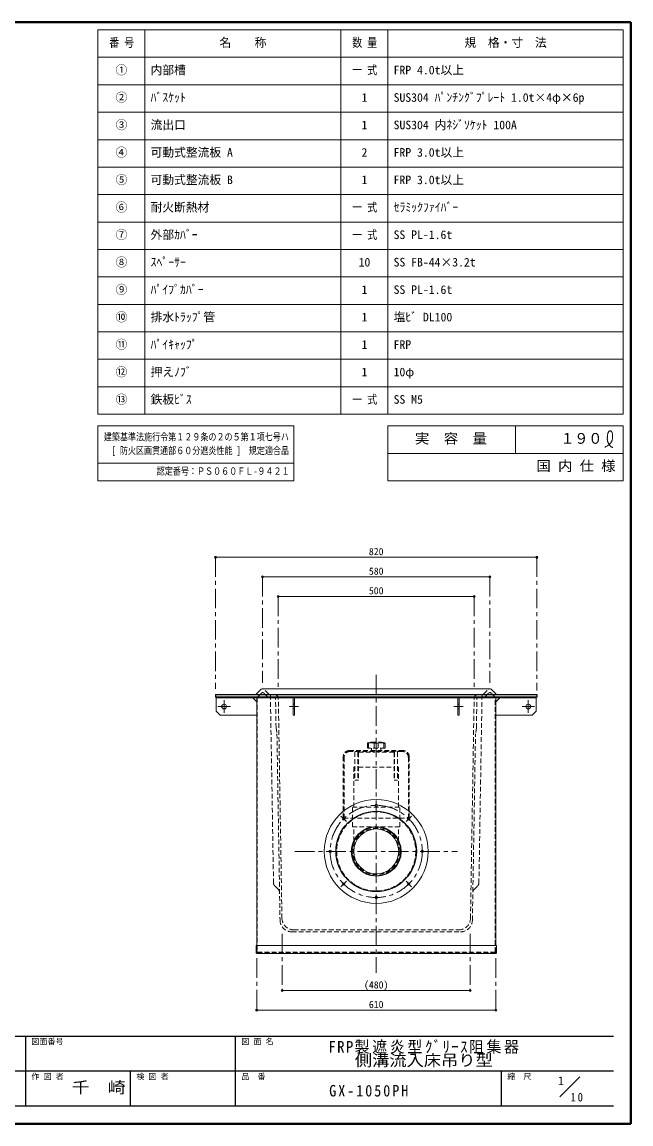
# Model space of a CAD drawing. Units: millimetres at full size, sheet at 1:10. Extents: x -2101 to 1949, y -1404 to 1406.
# Drawn here: x 396 to 1949, y -1404 to 1406 of the extents above; entities that cross this region are included whole.
import ezdxf
from ezdxf.enums import TextEntityAlignment as Align

# ---------------------------------------------------------------- set-up
doc = ezdxf.new("R2010")
doc.units = ezdxf.units.MM
doc.header["$LTSCALE"] = 10
doc.header["$PDMODE"] = 32
doc.header["$PDSIZE"] = 5
doc.linetypes.add('CHAIN1', pattern=[8, 5, -1, 1, -1])
doc.linetypes.add('DASHED1', pattern=[1.8, 1.2, -0.6])
doc.layers.add('0-0____1', color=4, linetype='Continuous', lineweight=9)
doc.styles.add('ＭＳ ゴシック', font='')
doc.styles.get('ＭＳ ゴシック').set_extended_font_data('MS Gothic')

msp = doc.modelspace()

# ---------------------------------------------------------------- linework, layer by layer
at = {"layer": '0-0____1', "color": 1, "lineweight": 40}
for p, q in [((1949.4, 1406.12), (-2100.6, 1406.12)), ((1949.4, -1403.88), (1949.4, 1406.12)), ((1949.4, -1403.88), (-2100.6, -1403.88))]:
    msp.add_line(p, q, dxfattribs=at)
at = {"layer": '0-0____1', "color": 3, "lineweight": 18}
for p, q in [((589.4, 406.12), (589.4, 1386.12)), ((709.4, 406.12), (709.4, 1386.12)), ((1209.4, 406.12), (1209.4, 1386.12)), ((1329.4, 406.12), (1329.4, 1386.12)), ((1929.4, 1316.12), (589.4, 1316.12)), ((1929.4, 1246.12), (589.4, 1246.12)), ((1929.4, 1176.12), (589.4, 1176.12)), ((1929.4, 1106.12), (589.4, 1106.12)), ((1929.4, 1036.12), (589.4, 1036.12)), ((1929.4, 966.12), (589.4, 966.12)), ((1929.4, 896.12), (589.4, 896.12)), ((1929.4, 826.12), (589.4, 826.12)), ((1929.4, 756.12), (589.4, 756.12)), ((1929.4, 686.12), (589.4, 686.12)), ((1929.4, 616.12), (589.4, 616.12)), ((1929.4, 546.12), (589.4, 546.12)), ((1929.4, 476.12), (589.4, 476.12)), ((1929.4, 406.12), (589.4, 406.12)), ((1089.4, 376.12), (589.4, 376.12)), ((589.4, 236.12), (589.4, 376.12)), ((1089.4, 236.12), (1089.4, 376.12)), ((1329.4, 236.12), (1329.4, 376.12)), ((1654.4, 306.12), (1654.4, 376.12)), ((1089.4, 281.12), (589.4, 281.12)), ((1929.4, 306.12), (1329.4, 306.12)), ((1089.4, 236.12), (589.4, 236.12)), ((1929.4, 236.12), (1329.4, 236.12))]:
    msp.add_line(p, q, dxfattribs=at)
at = {"layer": '0-0____1', "linetype": 'CHAIN1'}
for p, q in [((889.4, 41.12), (889.4, -293.88)), ((1709.4, 41.12), (1709.4, -298.88)), ((1009.4, -8.88), (1009.4, -278.88)), ((1589.4, -8.88), (1589.4, -278.88)), ((1049.4, -58.88), (1049.4, -293.88)), ((1549.4, -58.88), (1549.4, -293.88)), ((1299.4, -258.88), (1299.4, -1018.88)), ((911.4, -355.48), (911.4, -323.48)), ((1687.4, -355.48), (1687.4, -323.48)), ((927.4, -339.48), (895.4, -339.48)), ((1077.8, -339.48), (1101, -339.48)), ((1521, -339.48), (1497.8, -339.48)), ((1671.4, -339.48), (1703.4, -339.48)), ((1209.24, -618.73), (1223.38, -632.87)), ((1375.41, -632.87), (1389.55, -618.73)), ((1091.9, -708.88), (1506.9, -708.88)), ((1209.24, -799.04), (1223.38, -784.9)), ((1375.41, -784.9), (1389.55, -799.04)), ((1059.4, -918.88), (1059.4, -1063.88)), ((1539.4, -918.88), (1539.4, -1063.88)), ((994.4, -981.48), (994.4, -1113.88)), ((1604.4, -981.48), (1604.4, -1113.88))]:
    msp.add_line(p, q, dxfattribs=at)
at = {"layer": '0-0____1'}
for p, q in [((889.4, 41.12), (1709.4, 41.12)), ((1589.4, -8.88), (1009.4, -8.88)), ((1049.4, -58.88), (1549.4, -58.88)), ((891.4, -351.48), (891.4, -317.48)), ((984.4, -317.48), (994.4, -327.48)), ((1614.4, -317.48), (1604.4, -327.48)), ((1707.4, -351.48), (1707.4, -317.48)), ((901.4, -361.48), (891.4, -351.48)), ((901.4, -361.48), (994.4, -361.48)), ((1697.4, -361.48), (1604.4, -361.48)), ((1697.4, -361.48), (1707.4, -351.48)), ((1059.4, -1063.88), (1539.4, -1063.88)), ((994.4, -1113.88), (1604.4, -1113.88))]:
    msp.add_line(p, q, dxfattribs=at)
at = {"layer": '0-0____1', "color": 5, "lineweight": 25}
for p, q in [((889.4, -308.88), (889.4, -315.88)), ((889.4, -308.88), (1709.4, -308.88)), ((1709.4, -308.88), (1709.4, -315.88)), ((1709.4, -315.88), (889.4, -315.88))]:
    msp.add_line(p, q, dxfattribs=at)
at = {"layer": '0-0____1', "color": 7, "lineweight": 18}
for p, q in [((994.08, -307.38), (1005.83, -295.39)), ((1009.4, -293.88), (1589.4, -293.88)), ((1604.72, -307.38), (1592.97, -295.39)), ((891.4, -317.48), (891.4, -315.88)), ((1707.4, -317.48), (891.4, -317.48)), ((994.4, -318.28), (994.4, -948.88)), ((1087.8, -317.48), (1087.8, -361.48)), ((1091, -317.48), (1091, -361.48)), ((1507.8, -317.48), (1507.8, -361.48)), ((1511, -317.48), (1511, -361.48)), ((1604.4, -318.28), (1604.4, -948.88)), ((1707.4, -317.48), (1707.4, -315.88)), ((1091, -361.48), (1087.8, -361.48)), ((1507.8, -361.48), (1511, -361.48)), ((992.8, -948.88), (1606, -948.88)), ((992.8, -967.28), (992.8, -948.88)), ((1606, -967.28), (1606, -948.88)), ((1604.4, -968.88), (994.4, -968.88)), ((1768.18, -1334.39), (1818.68, -1283.88))]:
    msp.add_line(p, q, dxfattribs=at)
at = {"layer": '0-0____1', "linetype": 'DASHED1'}
for p, q in [((997.02, -314.38), (1005.83, -305.39)), ((1024.72, -307.38), (1012.97, -295.39)), ((1021.77, -314.38), (1012.97, -305.39)), ((1037.41, -789.79), (1029.39, -308.88)), ((1561.39, -789.79), (1569.4, -308.88)), ((1574.08, -307.38), (1585.83, -295.39)), ((1577.02, -314.38), (1585.83, -305.39)), ((1601.77, -314.38), (1592.97, -305.39)), ((996, -317.48), (996, -964.88)), ((1043.81, -393.88), (1042.59, -320.63)), ((1058.91, -879.38), (1049.56, -318.7)), ((1087.8, -333.48), (1091, -333.48)), ((1511, -333.48), (1507.8, -333.48)), ((1539.89, -879.38), (1549.23, -318.7)), ((1554.98, -393.88), (1556.2, -320.63)), ((1602.8, -964.88), (1602.8, -317.48)), ((1087.8, -345.48), (1091, -345.48)), ((1511, -345.48), (1507.8, -345.48)), ((1544.81, -884.38), (1552.73, -408.88)), ((1554.98, -393.88), (1552.73, -408.88)), ((1277, -432.69), (1277, -445.88)), ((1280, -432.69), (1277, -432.69)), ((1321.79, -445.88), (1277, -445.88)), ((1285.7, -429.98), (1277.79, -431.71)), ((1280, -432.69), (1280, -445.88)), ((1286.56, -429.88), (1312.24, -429.88)), ((1287.4, -445.88), (1287.4, -451.88)), ((1294.56, -432.69), (1294.56, -445.88)), ((1304.24, -432.69), (1294.56, -432.69)), ((1304.24, -432.69), (1304.24, -445.88)), ((1311.4, -445.88), (1311.4, -451.88)), ((1313.09, -429.98), (1321.01, -431.71)), ((1318.8, -432.69), (1318.8, -445.88)), ((1215.4, -466.88), (1215.4, -623.88)), ((1217.4, -468.88), (1217.4, -623.88)), ((1368.4, -451.88), (1230.4, -451.88)), ((1366.4, -453.88), (1232.4, -453.88)), ((1244.99, -455.38), (1244.99, -526.88)), ((1252.49, -455.38), (1252.49, -526.88)), ((1253.78, -456.38), (1253.78, -526.88)), ((1254.78, -455.38), (1296, -455.38)), ((1296, -453.88), (1296, -455.38)), ((1302.79, -453.88), (1302.79, -455.38)), ((1344.01, -455.38), (1302.79, -455.38)), ((1345.01, -456.38), (1345.01, -526.88)), ((1346.31, -455.38), (1346.31, -526.88)), ((1353.81, -455.38), (1353.81, -526.88)), ((1381.4, -468.88), (1381.4, -623.88)), ((1383.4, -466.88), (1383.4, -623.88)), ((1242.4, -493.88), (1244.99, -493.88)), ((1242.4, -595.88), (1242.4, -493.88)), ((1253.78, -493.88), (1345.01, -493.88)), ((1353.81, -493.88), (1356.4, -493.88)), ((1356.4, -595.88), (1356.4, -493.88)), ((1244.99, -526.88), (1253.78, -526.88)), ((1353.81, -526.88), (1345.01, -526.88)), ((1238.9, -645.88), (1238.9, -595.88)), ((1238.9, -595.88), (1359.9, -595.88)), ((1359.9, -645.88), (1359.9, -595.88)), ((1215.4, -623.88), (1383.4, -623.88)), ((1238.9, -645.88), (1359.9, -645.88)), ((1242.4, -683.25), (1242.4, -645.88)), ((1356.4, -683.25), (1356.4, -645.88)), ((1049.81, -806.01), (1040.4, -796.75)), ((1548.98, -806.01), (1558.4, -796.75)), ((1083.98, -913.88), (1514.81, -913.88)), ((1088.9, -908.88), (1509.89, -908.88)), ((994.4, -966.48), (994.4, -948.88)), ((1604.4, -966.48), (1604.4, -948.88)), ((1603.6, -967.28), (995.2, -967.28)), ((1602, -965.68), (996.8, -965.68)), ((1584.4, -967.28), (1584.4, -965.68))]:
    msp.add_line(p, q, dxfattribs=at)
at = {"layer": '0-0____1', "color": 6, "lineweight": 25}
for p, q in [((-2055.6, -1180.31), (1904.4, -1180.31)), ((404.4, -1180.31), (404.4, -1358.88)), ((940.11, -1358.88), (940.11, -1180.31)), ((1904.4, -1269.6), (-131.32, -1269.6)), ((672.25, -1358.88), (672.25, -1269.6)), ((1618.68, -1358.88), (1618.68, -1269.6)), ((1904.4, -1358.88), (-2055.6, -1358.88))]:
    msp.add_line(p, q, dxfattribs=at)
at = {"layer": '0-0____1', "color": 3, "lineweight": 18}
for points in [[(1929.4, 406.12), (1929.4, 1386.12), (589.4, 1386.12)], [(1929.4, 236.12), (1929.4, 376.12), (1329.4, 376.12)], [(1882.61, 321.76), (1883.7, 322.38), (1885.57, 323.47), (1887.42, 324.59), (1889.25, 325.75), (1891.03, 326.97), (1892.77, 328.27), (1893.76, 329.07), (1894.48, 329.69), (1895.68, 330.8), (1896.83, 331.98), (1897.89, 333.22), (1898.86, 334.53), (1899.71, 335.91), (1900.15, 336.74), (1900.46, 337.42), (1900.94, 338.62), (1901.34, 339.85), (1901.66, 341.11), (1901.9, 342.39), (1902.08, 343.67), (1902.16, 344.41), (1902.22, 345.19), (1902.27, 346.51), (1902.29, 347.84), (1902.27, 349.17), (1902.23, 350.5), (1902.18, 351.85), (1902.16, 352.64), (1902.14, 353.46), (1902.08, 354.89), (1901.97, 356.31), (1901.75, 357.7), (1901.37, 359.04), (1900.78, 360.33), (1900.33, 361.04), (1900.04, 361.42), (1899.49, 362.04), (1898.86, 362.59), (1898.19, 363.05)], [(1898.19, 363.05), (1897.48, 363.38), (1896.74, 363.57), (1896.31, 363.6), (1895.96, 363.58), (1895.35, 363.44), (1894.75, 363.21), (1894.17, 362.89), (1893.63, 362.49), (1893.12, 362.05), (1892.84, 361.77), (1892.46, 361.34), (1891.88, 360.55), (1891.4, 359.71), (1891.01, 358.84), (1890.68, 357.94), (1890.42, 357.01), (1890.28, 356.47), (1890.14, 355.79), (1889.93, 354.62), (1889.76, 353.44), (1889.63, 352.25), (1889.53, 351.06), (1889.43, 349.86), (1889.37, 349.16), (1889.3, 348.34), (1889.18, 346.91), (1889.08, 345.48), (1889.02, 344.05), (1889.02, 342.63), (1889.1, 341.21), (1889.19, 340.39), (1889.29, 339.69), (1889.53, 338.47), (1889.84, 337.27), (1890.21, 336.08), (1890.63, 334.9), (1891.1, 333.75), (1891.38, 333.09), (1891.59, 332.61)], [(1891.59, 332.61), (1891.97, 331.79), (1892.37, 330.99), (1892.78, 330.19), (1893.22, 329.4), (1893.67, 328.61), (1893.94, 328.15), (1894.26, 327.62), (1894.85, 326.72), (1895.48, 325.85), (1896.15, 325.02), (1896.87, 324.26), (1897.66, 323.57), (1898.14, 323.22), (1898.56, 322.96), (1899.31, 322.55), (1900.09, 322.2), (1900.9, 321.89), (1901.74, 321.62), (1902.58, 321.36), (1903.07, 321.21)]]:
    msp.add_lwpolyline(points, dxfattribs=at)
at = {"layer": '0-0____1', "linetype": 'DASHED1'}
for points in [[(1043.81, -393.88), (1046.06, -408.88), (1053.99, -884.38)], [(1318.8, -432.69), (1321.79, -432.69), (1321.79, -445.88)]]:
    msp.add_lwpolyline(points, dxfattribs=at)
at = {"layer": '0-0____1'}
for centre, radius in [((911.4, -339.48), 6), ((1687.4, -339.48), 6), ((1299.4, -708.88), 62), ((1299.4, -708.88), 57.27)]:
    msp.add_circle(centre, radius, dxfattribs=at)
at = {"layer": '0-0____1', "color": 7, "lineweight": 18}
for centre, radius in [((1299.4, -708.88), 132.5), ((1299.4, -591.38), 3), ((1216.31, -625.8), 3), ((1382.48, -625.8), 3), ((1181.9, -708.88), 3), ((1416.9, -708.88), 3), ((1216.31, -791.97), 3), ((1382.48, -791.97), 3), ((1299.4, -826.38), 3)]:
    msp.add_circle(centre, radius, dxfattribs=at)
at = {"layer": '0-0____1', "linetype": 'CHAIN1'}
msp.add_circle((1299.4, -708.88), 117.5, dxfattribs=at)
at = {"layer": '0-0____1', "color": 5, "lineweight": 25}
for radius in [102.5, 63]:
    msp.add_circle((1299.4, -708.88), radius, dxfattribs=at)
at = {"layer": '0-0____1', "color": 7, "linetype": 'DASHED1', "lineweight": 18}
msp.add_circle((1299.4, -708.88), 100.9, dxfattribs=at)
at = {"layer": '0-0____1', "linetype": 'DASHED1'}
for radius in [62.5, 59]:
    msp.add_circle((1299.4, -708.88), radius, dxfattribs=at)
at = {"layer": '0-0____1', "color": 7, "lineweight": 18}
for centre, radius, start, end in [((990.51, -303.88), 5, 270, 315.6053), ((1009.4, -298.88), 5, 90, 135.6053), ((1589.4, -298.88), 5, 44.3947, 90), ((1608.29, -303.88), 5, 224.3947, 270), ((993.6, -318.28), 0.8, 0, 90), ((1605.2, -318.28), 0.8, 90, 180), ((994.4, -967.28), 1.6, 180, 270), ((1604.4, -967.28), 1.6, 270, 0)]:
    msp.add_arc(centre, radius, start, end, dxfattribs=at)
at = {"layer": '0-0____1', "linetype": 'DASHED1'}
for centre, radius, start, end in [((1009.4, -308.89), 5, 44.3947, 135.6053), ((1009.4, -298.88), 5, 44.3947, 90), ((1028.29, -303.88), 5, 224.3947, 270), ((1039.56, -318.88), 10, 1.04163, 90), ((1559.23, -318.88), 10, 90, 178.95837), ((1570.51, -303.88), 5, 270, 315.6053), ((1589.4, -298.88), 5, 90, 135.6053), ((1589.4, -308.89), 5, 44.3947, 135.6053), ((993.45, -310.88), 5, 270, 315.6053), ((994.4, -317.48), 1.6, 0, 90), ((1025.35, -310.88), 5, 224.3947, 270), ((1037.6, -320.88), 5, 1.04163, 90), ((1561.2, -320.88), 5, 90, 178.95837), ((1573.45, -310.88), 5, 270, 315.6053), ((1605.35, -310.88), 5, 224.3947, 270), ((1604.4, -317.48), 1.6, 90, 180), ((1278, -432.69), 1, 102.36697, 180), ((1287.28, -465.24), 33.35, 77.38992, 102.61008), ((1286.56, -433.88), 4, 90, 102.36697), ((1311.52, -465.24), 33.35, 77.38992, 102.61008), ((1312.24, -433.88), 4, 77.63303, 90), ((1320.79, -432.69), 1, 0, 77.63303), ((1230.4, -466.88), 15, 90, 180), ((1232.4, -468.88), 15, 90, 180), ((1246.49, -455.38), 1.5, 90, 180), ((1253.99, -455.38), 1.5, 90, 180), ((1254.78, -456.38), 1, 90, 180), ((1344.01, -456.38), 1, 0, 90), ((1344.81, -455.38), 1.5, 0, 90), ((1352.31, -455.38), 1.5, 0, 90), ((1366.4, -468.88), 15, 0, 90), ((1368.4, -466.88), 15, 0, 90), ((1047.41, -789.62), 10, 180.95484, 225.47742), ((1042.8, -813.14), 10, 0.95484, 45.47742), ((1556, -813.14), 10, 134.52258, 179.04516), ((1551.39, -789.62), 10, 314.52258, 359.04516), ((1083.98, -883.88), 30, 180.95484, 270), ((1088.9, -878.88), 30, 180.95484, 270), ((1509.89, -878.88), 30, 270, 359.04516), ((1514.81, -883.88), 30, 270, 359.04516), ((996, -965.68), 1.6, 180, 270), ((995.2, -966.48), 0.8, 180, 270), ((996.8, -964.88), 0.8, 180, 270), ((1602, -964.88), 0.8, 270, 0), ((1602.8, -965.68), 1.6, 270, 0), ((1603.6, -966.48), 0.8, 270, 0)]:
    msp.add_arc(centre, radius, start, end, dxfattribs=at)
at = {"layer": '0-0____1', "color": 1}
for p in [(889.4, 41.12), (1709.4, 41.12), (1009.4, -8.88), (1589.4, -8.88), (1049.4, -58.88), (1549.4, -58.88), (1059.4, -1063.88), (1539.4, -1063.88), (994.4, -1113.88), (1604.4, -1113.88)]:
    msp.add_point(p, dxfattribs=at)

# ---------------------------------------------------------------- texts
at = {"layer": '0-0____1', "color": 7, "style": 'ＭＳ ゴシック'}
for s, height, width, p in [('番 号', 21.99, 0.85, (618.15, 1336.12)), ('数 量', 21.99, 0.85, (1238.15, 1336.12)), ('一 式', 21.99, 0.85, (1238.15, 1266.12)), ('一 式', 21.99, 0.85, (1238.15, 916.12)), ('一 式', 21.99, 0.85, (1238.15, 846.12)), ('一 式', 21.99, 0.85, (1238.15, 426.12)), ('建築基準法施行令第１２９条の２の５第１項七号ハ', 18.33, 0.8, (604.4, 333.62)), ('実\u3000容\u3000量', 25.66, 1.05, (1398.15, 323.62)), ('１９０', 27.49, 0.95, (1769.4, 322.37)), ('[ 防火区画貫通部６０分遮炎性能 ]\u3000規定適合品', 18.33, 0.8, (624.4, 298.62)), ('国 内 仕 様', 25.66, 1.05, (1708.15, 253.62)), ('認定番号：ＰＳ０６０ＦＬ-９４２１', 18.33, 0.8, (739.4, 246.12)), ('側溝流入床吊り型', 29.33, 1.1, (1244.75, -1264.96)), ('千\u3000崎', 29.33, 1.15, (522.25, -1334.24))]:
    msp.add_text(s, height=height, dxfattribs=dict(at, width=width)).set_placement(p, align=Align.BOTTOM_LEFT)
for s, height, p in [('名\u3000\u3000称', 21.99, (899.4, 1336.12)), ('規\u3000格・寸\u3000法', 21.99, (1524.4, 1336.12)), ('①', 21.99, (634.4, 1266.12)), ('内部槽', 21.99, (723.68, 1266.12)), ('FRP 4.0t以上', 21.99, (1343.68, 1266.12)), ('②', 21.99, (634.4, 1196.12)), ('ﾊﾞｽｹｯﾄ', 21.99, (723.68, 1196.12)), ('1', 21.99, (1261.9, 1196.12)), ('SUS304 ﾊﾟﾝﾁﾝｸﾞﾌﾟﾚｰﾄ 1.0t×4φ×6p', 21.99, (1343.68, 1196.12)), ('③', 21.99, (634.4, 1126.12)), ('流出口', 21.99, (723.68, 1126.12)), ('1', 21.99, (1261.9, 1126.12)), ('SUS304 内ﾈｼﾞｿｹｯﾄ 100A', 21.99, (1343.68, 1126.12)), ('④', 21.99, (634.4, 1056.12)), ('可動式整流板 A', 21.99, (723.68, 1056.12)), ('2', 21.99, (1261.9, 1056.12)), ('FRP 3.0t以上', 21.99, (1343.68, 1056.12)), ('⑤', 21.99, (634.4, 986.12)), ('可動式整流板 B', 21.99, (723.68, 986.12)), ('1', 21.99, (1261.9, 986.12)), ('FRP 3.0t以上', 21.99, (1343.68, 986.12)), ('⑥', 21.99, (634.4, 916.12)), ('耐火断熱材', 21.99, (723.68, 916.12)), ('ｾﾗﾐｯｸﾌｧｲﾊﾞｰ', 21.99, (1343.68, 916.12)), ('⑦', 21.99, (634.4, 846.12)), ('外部ｶﾊﾞｰ', 21.99, (723.68, 846.12)), ('SS PL-1.6t', 21.99, (1343.68, 846.12)), ('⑧', 21.99, (634.4, 776.12)), ('ｽﾍﾟｰｻｰ', 21.99, (723.68, 776.12)), ('10', 21.99, (1254.4, 776.12)), ('SS FB-44×3.2t', 21.99, (1343.68, 776.12)), ('⑨', 21.99, (634.4, 706.12)), ('ﾊﾟｲﾌﾟｶﾊﾞｰ', 21.99, (723.68, 706.12)), ('1', 21.99, (1261.9, 706.12)), ('SS PL-1.6t', 21.99, (1343.68, 706.12)), ('⑩', 21.99, (634.4, 636.12)), ('排水ﾄﾗｯﾌﾟ管', 21.99, (723.68, 636.12)), ('1', 21.99, (1261.9, 636.12)), ('塩ﾋﾞ DL100', 21.99, (1343.68, 636.12)), ('⑪', 21.99, (634.4, 566.12)), ('ﾊﾟｲｷｬｯﾌﾟ', 21.99, (723.68, 566.12)), ('1', 21.99, (1261.9, 566.12)), ('FRP', 21.99, (1343.68, 566.12)), ('⑫', 21.99, (634.4, 496.12)), ('押えﾉﾌﾞ', 21.99, (723.68, 496.12)), ('1', 21.99, (1261.9, 496.12)), ('10φ', 21.99, (1343.68, 496.12)), ('⑬', 21.99, (634.4, 426.12)), ('鉄板ﾋﾞｽ', 21.99, (723.68, 426.12)), ('SS M5', 21.99, (1343.68, 426.12)), ('820', 18.33, (1280.65, 41.12)), ('580', 18.33, (1280.65, -8.88)), ('500', 18.33, (1280.65, -58.88)), ('(480)', 18.33, (1268.15, -1063.88)), ('610', 18.33, (1280.65, -1113.88)), ('図面番号', 14.66, (419.4, -1205.31)), ('図 面 名', 14.66, (955.11, -1205.31)), ('作 図 者', 14.66, (419.4, -1294.6)), ('検 図 者', 14.66, (687.25, -1294.6)), ('品\u3000番', 14.66, (955.11, -1294.6)), ('縮\u3000尺', 14.66, (1633.68, -1294.6)), ('1', 21.99, (1763.1, -1311.41))]:
    msp.add_text(s, height=height, dxfattribs=at).set_placement(p, align=Align.BOTTOM_LEFT)
at = {"layer": '0-0____1', "color": 7, "attachment_point": 7, "style": 'ＭＳ ゴシック'}
for s, insert, char_height in [('\\T1.18;\\W0.95;FRP製遮炎型ｸﾞﾘｰｽ阻集器', (1177.25, -1224.96), 29.33), ('\\T1.28;\\W0.9;GX-1050PH', (1179.4, -1334.24), 29.33), ('\\T1.36;\\W0.9;10', (1795.07, -1346.79), 21.99)]:
    msp.add_mtext(s, dxfattribs=dict(at, insert=insert, char_height=char_height))

doc.saveas('drawing.dxf')
